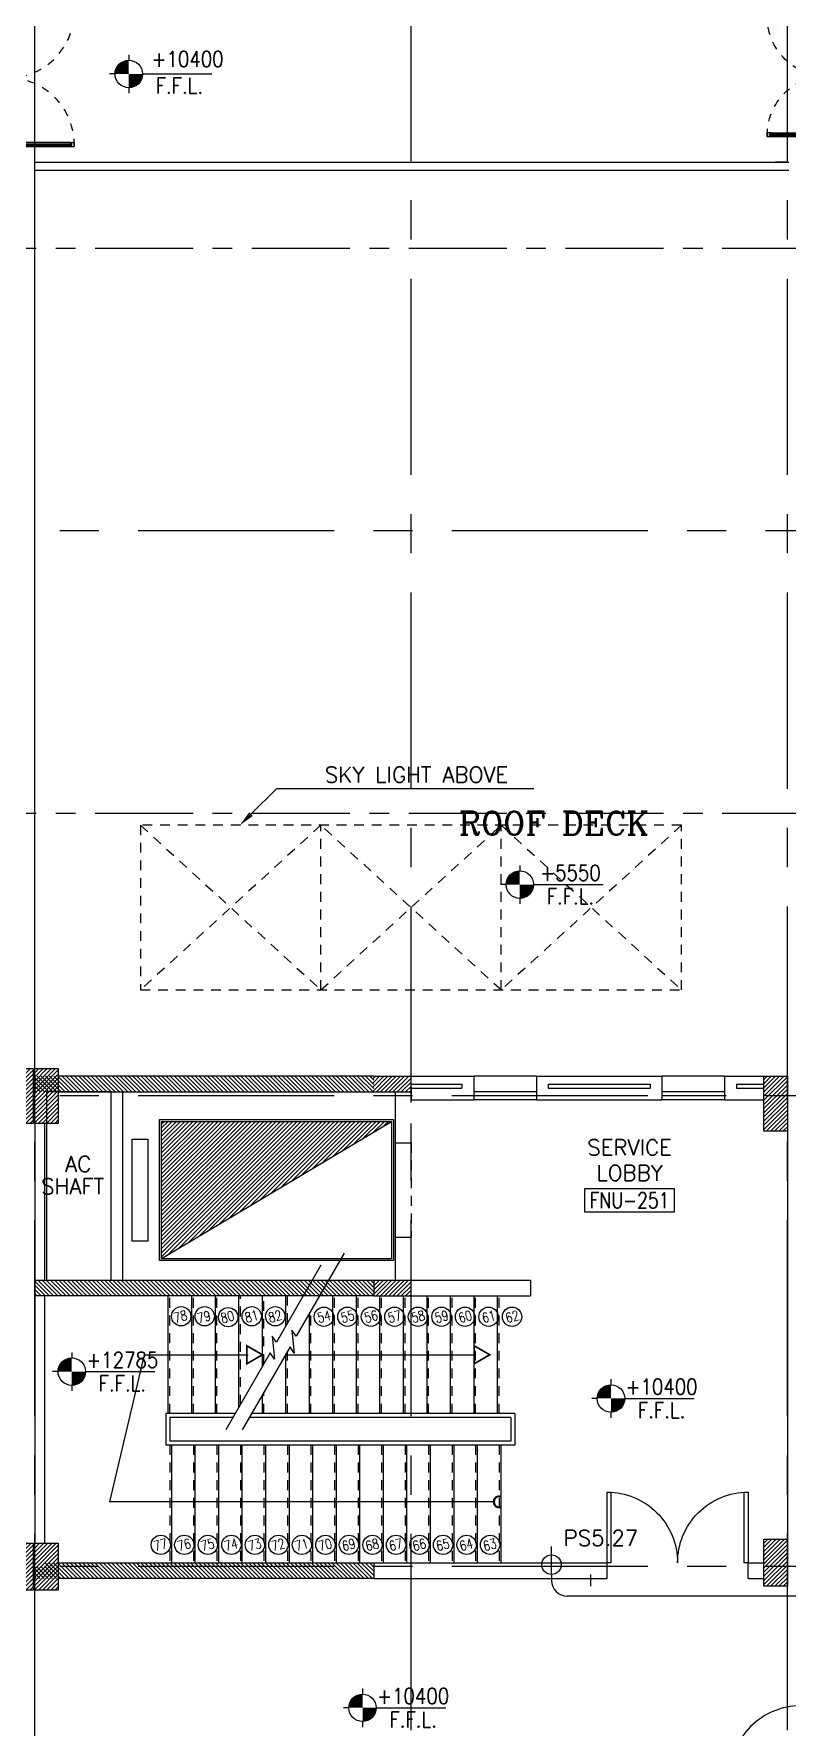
# Model space of a CAD drawing. Extents: x 0 to 93, y -1.5 to 78.
# Drawn here: x 40.44 to 50.06, y 34.56 to 56.16 of the extents above; entities that cross this region are included whole.
import ezdxf
from ezdxf.enums import TextEntityAlignment as Align

# ---------------------------------------------------------------- set-up
doc = ezdxf.new("R2010")
doc.units = 0
doc.header["$MEASUREMENT"] = 0
for name, pattern in [('CENTER', [2, 1.25, -0.25, 0.25, -0.25]), ('CENTERX2', [4, 2.5, -0.5, 0.5, -0.5]), ('HIDDEN', [0.375, 0.25, -0.125]), ('HIDDEN2', [0.1875, 0.125, -0.0625])]:
    doc.linetypes.add(name, pattern=pattern)
for name, color, linetype in [('AXES', 11, 'CENTERX2'), ('AXES1', 11, 'CENTER'), ('COL', 11, 'CONTINUOUS'), ('DOOR', 11, 'CONTINUOUS'), ('E-CLINE', 4, 'CONTINUOUS'), ('E-SOCKETS', 4, 'CONTINUOUS'), ('E-TEXT', 4, 'CONTINUOUS'), ('EJ', 11, 'CONTINUOUS'), ('HAT', 11, 'CONTINUOUS'), ('HIDDEN', 11, 'HIDDEN2'), ('INSUL', 11, 'CONTINUOUS'), ('LEV-PL', 11, 'CONTINUOUS'), ('LIFTS', 11, 'CONTINUOUS'), ('RM-BOX', 11, 'CONTINUOUS'), ('RM-IND', 11, 'CONTINUOUS'), ('RM-NAME', 11, 'CONTINUOUS'), ('RM-NO', 11, 'CONTINUOUS'), ('ROOF', 11, 'CONTINUOUS'), ('SHAFT', 11, 'CONTINUOUS'), ('STR', 11, 'CONTINUOUS'), ('STR-H', 11, 'HIDDEN2'), ('WALL', 11, 'CONTINUOUS'), ('WIN', 11, 'CONTINUOUS')]:
    doc.layers.add(name, color=color, linetype=linetype)
doc.styles.add('ROMANC', font='romanc', dxfattribs={"height": 0.1})
doc.styles.add('ROMANS', font='ROMANS.shx', dxfattribs={"width": 0.6})
doc.styles.add('S', font='ROMANS.SHX')
pattern_1 = [(45, (-276012.343847, -57293.362927), (-0.0265165042945, 0.0265165042945), [])]
pattern_2 = [(135, (147.851773, -3.19241), (0.026516504, 0.026516504), [])]

# ---------------------------------------------------------------- blocks, each defined once
blk = doc.blocks.new('A$C376C1807')
at = {"layer": 'DOOR'}
for p, q in [((0, 0.9), (0, 0.85)), ((0.9, 0.9), (0, 0.9)), ((0, 0.85), (0.899, 0.85))]:
    blk.add_line(p, q, dxfattribs=at)
blk.add_arc((0, 0.9), 0.9, 270, 0, dxfattribs=at)
blk = doc.blocks.new('C11')
at = {"layer": 'HAT'}
h = blk.add_hatch(dxfattribs=at)
h.set_pattern_fill('ANSI31', color=256, scale=300, style=0)
h.set_pattern_definition([(45, (-248556.182, -75061.005), (-26.5165043, 26.5165043), [])])
h.paths.add_polyline_path([(300, 700), (0, 700), (0, 350), (300, 350)])
h.paths.add_polyline_path([(300, 350), (0, 350), (0, 0), (300, 0)])
at = {"layer": 'COL'}
blk.add_lwpolyline([(300, 700), (300, 0), (0, 0), (0, 700)], close=True, dxfattribs=at)
blk = doc.blocks.new('LEV1')
at = {"layer": 'LEV-PL'}
for p, q in [((0, 245), (0, 175)), ((-175, 0), (-245, 0)), ((175, 0), (1061, 0)), ((0, -175), (0, -245))]:
    blk.add_line(p, q, dxfattribs=at)
at = {"layer": 'LEV-PL', "const_width": 175}
for points in [[(-88, 0, -0.414214), (0, 88, -1)], [(88, 0, -0.414214), (0, -88, -1)]]:
    blk.add_lwpolyline(points, format="xyb", dxfattribs=at)
at = {"layer": 'LEV-PL'}
blk.add_circle((0, 0), 175, dxfattribs=at)
at = {"layer": 'LEV-PL', "color": 4, "style": 'S', "width": 0.85}
for tag, p in [('+0000', (646, 50)), ('F.F.L.', (646, -250))]:
    blk.add_attdef(tag, text='', height=200, dxfattribs=at).set_placement(p, align=Align.CENTER)
blk = doc.blocks.new('A$C1DFA4FE8')
at = {"layer": 'DOOR', "color": 0, "linetype": 'ByBlock'}
for p, q in [((0, 1631), (0, 1581)), ((0, 1581), (0, 1631)), ((50, 1631), (0, 1631)), ((50, 1581), (0, 1581)), ((30, 1614), (30, 1598)), ((50, 1614), (30, 1614)), ((50, 1598), (30, 1598)), ((50, 1631), (50, 1614)), ((50, 1598), (50, 1581)), ((750, 1614), (750, 1631)), ((750, 1631), (800, 1631)), ((770, 1614), (750, 1614)), ((750, 1581), (750, 1598)), ((750, 1598), (770, 1598)), ((800, 1581), (750, 1581)), ((770, 1598), (770, 1614)), ((950, 1656), (800, 1656)), ((800, 1656), (800, 1631)), ((800, 1581), (800, 1631)), ((800, 1631), (850, 1631)), ((850, 1631), (850, 1606)), ((850, 1606), (950, 1606)), ((950, 1606), (950, 1656)), ((0, 81), (0, 131)), ((0, 131), (0, 81)), ((50, 131), (0, 131)), ((50, 81), (0, 81)), ((30, 98), (30, 114)), ((50, 114), (30, 114)), ((50, 98), (30, 98)), ((50, 114), (50, 131)), ((50, 81), (50, 98)), ((83, 131), (83, 138)), ((173, 138), (83, 138)), ((83, 81), (83, 74)), ((173, 74), (83, 74)), ((95, 138), (95, 147)), ((95, 147), (160, 147)), ((95, 138), (160, 138)), ((95, 74), (95, 65)), ((95, 74), (160, 74)), ((95, 65), (160, 65)), ((160, 138), (160, 147)), ((160, 74), (160, 65)), ((173, 131), (173, 138)), ((173, 81), (173, 74)), ((750, 131), (750, 114)), ((800, 131), (750, 131)), ((750, 114), (770, 114)), ((750, 98), (750, 81)), ((770, 98), (750, 98)), ((750, 81), (800, 81)), ((770, 114), (770, 98)), ((800, 131), (800, 81)), ((800, 56), (800, 81)), ((800, 81), (850, 81)), ((950, 56), (800, 56)), ((850, 106), (950, 106)), ((850, 81), (850, 106)), ((950, 106), (950, 56))]:
    blk.add_line(p, q, dxfattribs=at)
at = {"layer": 'DOOR', "linetype": 'ByBlock'}
for p, q in [((750, 1631), (50, 1631)), ((750, 1614), (50, 1614)), ((750, 1598), (50, 1598)), ((50, 1581), (750, 1581)), ((50, 131), (750, 131)), ((750, 114), (50, 114)), ((750, 98), (50, 98)), ((750, 81), (50, 81))]:
    blk.add_line(p, q, dxfattribs=at)
at = {"layer": 'DOOR', "color": 9, "linetype": 'ByBlock'}
for p, q in [((950, 1606), (837, 1656)), ((950, 1606), (850, 1619)), ((950, 1606), (910, 1656)), ((950, 106), (837, 56)), ((950, 106), (850, 93)), ((950, 106), (910, 56))]:
    blk.add_line(p, q, dxfattribs=at)
at = {"layer": 'DOOR', "color": 0, "linetype": 'ByBlock'}
for centre in [(128, 179), (128, 32)]:
    blk.add_circle(centre, 32.4, dxfattribs=at)
at = {"layer": 'DOOR', "linetype": 'HIDDEN', "ltscale": 0.5}
for centre, start, end in [((752, 1606), 178.0938, 273.7249), ((752, 106), 86.2751, 181.9062)]:
    blk.add_arc(centre, 752, start, end, dxfattribs=at)
at = {"layer": 'DOOR', "color": 9, "linetype": 'ByBlock'}
for centre, radius, start, end in [((950, 1606), 154, 161.1053, 166.2858), ((950, 1606), 134, 158.1598, 169.28), ((950, 1606), 114, 154.0838, 167.3774), ((950, 1606), 94.4, 148.0182, 180), ((950, 1606), 74.4, 137.7764, 180), ((950, 1606), 54.4, 113.2074, 180), ((950, 1606), 34.4, 90, 180), ((950, 1606), 14.4, 90, 180), ((950, 106), 154, 193.7142, 198.8947), ((950, 106), 134, 190.72, 201.8402), ((950, 106), 114, 192.6226, 205.9162), ((950, 106), 94.4, 180, 211.9818), ((950, 106), 74.4, 180, 222.2236), ((950, 106), 54.4, 180, 246.7926), ((950, 106), 34.4, 180, 270), ((950, 106), 14.4, 180, 270)]:
    blk.add_arc(centre, radius, start, end, dxfattribs=at)
blk = doc.blocks.new('A$C272A55A0')
at = {"layer": 'DOOR', "color": 0, "linetype": 'ByBlock'}
for p, q in [((0, 900), (0, 1050)), ((50, 1050), (0, 1050)), ((0, 900), (25, 900)), ((25, 950), (50, 950)), ((25, 900), (25, 950)), ((75, 900), (25, 900)), ((25, 850), (25, 900)), ((58, 870), (42, 870)), ((42, 870), (42, 850)), ((50, 950), (50, 1050)), ((58, 850), (58, 870)), ((75, 900), (75, 850)), ((1725, 900), (1775, 900)), ((1725, 900), (1725, 850)), ((1742, 870), (1758, 870)), ((1742, 850), (1742, 870)), ((1750, 950), (1750, 1050)), ((1750, 1050), (1800, 1050)), ((1775, 950), (1750, 950)), ((1758, 870), (1758, 850)), ((1775, 900), (1775, 950)), ((1800, 900), (1775, 900)), ((1775, 850), (1775, 900)), ((1800, 1050), (1800, 900)), ((42, 850), (25, 850)), ((75, 850), (58, 850)), ((1725, 850), (1742, 850)), ((1758, 850), (1775, 850)), ((25, 50), (42, 50)), ((25, 50), (25, 0)), ((25, 0), (75, 0)), ((75, 0), (25, 0)), ((42, 50), (42, 30)), ((42, 30), (58, 30)), ((58, 50), (75, 50)), ((58, 50), (58, 30)), ((75, 50), (75, 0)), ((1718, 160), (1709, 160)), ((1709, 95), (1709, 160)), ((1718, 95), (1709, 95)), ((1725, 173), (1718, 173)), ((1718, 173), (1718, 83)), ((1718, 95), (1718, 160)), ((1725, 83), (1718, 83)), ((1742, 50), (1725, 50)), ((1725, 50), (1725, 0)), ((1775, 0), (1725, 0)), ((1725, 0), (1775, 0)), ((1742, 50), (1742, 30)), ((1758, 30), (1742, 30)), ((1775, 50), (1758, 50)), ((1758, 50), (1758, 30)), ((1775, 173), (1782, 173)), ((1775, 83), (1782, 83)), ((1775, 50), (1775, 0)), ((1782, 173), (1782, 83)), ((1782, 160), (1791, 160)), ((1782, 95), (1782, 160)), ((1782, 95), (1791, 95)), ((1791, 95), (1791, 160))]:
    blk.add_line(p, q, dxfattribs=at)
at = {"layer": 'DOOR', "color": 9, "linetype": 'ByBlock'}
for p, q in [((50, 1050), (0, 1010)), ((50, 1050), (0, 937)), ((50, 1050), (37, 950)), ((1750, 1050), (1800, 1010)), ((1750, 1050), (1800, 937)), ((1750, 1050), (1763, 950))]:
    blk.add_line(p, q, dxfattribs=at)
at = {"layer": 'DOOR', "linetype": 'ByBlock'}
for p, q in [((25, 850), (25, 50)), ((42, 850), (42, 50)), ((58, 850), (58, 50)), ((75, 50), (75, 850)), ((1725, 50), (1725, 850)), ((1742, 850), (1742, 50)), ((1758, 850), (1758, 50)), ((1775, 850), (1775, 50))]:
    blk.add_line(p, q, dxfattribs=at)
at = {"layer": 'DOOR', "color": 0, "linetype": 'ByBlock'}
for centre in [(1676, 128), (1824, 128)]:
    blk.add_circle(centre, 32.4, dxfattribs=at)
at = {"layer": 'DOOR', "color": 9, "linetype": 'ByBlock'}
for centre, radius, start, end in [((50, 1050), 54.4, 203.2074, 270), ((50, 1050), 74.4, 227.7764, 270), ((50, 1050), 94.4, 238.0182, 270), ((50, 1050), 114, 244.0838, 257.3774), ((50, 1050), 134, 248.1598, 259.28), ((50, 1050), 154, 251.1053, 256.2858), ((50, 1050), 34.4, 180, 270), ((50, 1050), 14.4, 180, 270), ((1750, 1050), 14.4, 270, 0), ((1750, 1050), 34.4, 270, 0), ((1750, 1050), 54.4, 270, 336.7926), ((1750, 1050), 74.4, 270, 312.2236), ((1750, 1050), 94.4, 270, 301.9818), ((1750, 1050), 114, 282.6226, 295.9162), ((1750, 1050), 134, 280.72, 291.8402), ((1750, 1050), 154, 283.7142, 288.8947)]:
    blk.add_arc(centre, radius, start, end, dxfattribs=at)
at = {"layer": 'DOOR', "linetype": 'HIDDEN', "ltscale": 0.5}
for centre, start, end in [((50, 851), 268.3174, 3.2965), ((1750, 851), 176.7035, 271.6826)]:
    blk.add_arc(centre, 851, start, end, dxfattribs=at)
at = {"layer": 'WALL', "linetype": 'ByBlock'}
blk.add_line((1800, 900), (1800, 1050), dxfattribs=at)
blk = doc.blocks.new('C11D')
at = {"layer": 'COL', "linetype": 'ByBlock'}
for p in [(-320, 0), (0, 0)]:
    blk.add_blockref('C11', p, dxfattribs=at)
blk = doc.blocks.new('C5V')
at = {"layer": 'HAT'}
h = blk.add_hatch(dxfattribs=at)
h.set_pattern_fill('ANSI31', color=256, scale=300, style=0)
h.set_pattern_definition([(45, (-249196.182, -54711.005), (-26.5165043, 26.5165043), [])])
h.paths.add_polyline_path([(-20, 600), (-320, 600), (-320, 300), (-20, 300)])
h.paths.add_polyline_path([(-20, 300), (-320, 300), (-320, 0), (-20, 0)])
h = blk.add_hatch(dxfattribs=at)
h.set_pattern_fill('ANSI31', color=256, scale=300, style=0)
h.set_pattern_definition([(45, (-248876.182, -54711.005), (-26.5165043, 26.5165043), [])])
h.paths.add_polyline_path([(300, 600), (0, 600), (0, 300), (300, 300)])
h.paths.add_polyline_path([(300, 300), (0, 300), (0, 0), (300, 0)])
at = {"layer": 'COL'}
for points in [[(-20, 600), (-20, 0), (-320, 0), (-320, 600)], [(300, 600), (300, 0), (0, 0), (0, 600)]]:
    blk.add_lwpolyline(points, close=True, dxfattribs=at)
blk = doc.blocks.new('RM1')
at = {"layer": 'RM-BOX'}
blk.add_lwpolyline([(570, -200), (-570, -200), (-570, -500), (570, -500)], close=True, dxfattribs=at)
at = {"layer": 'RM-NAME', "style": 'ROMANS'}
for tag, p in [('ROOMNAME1', (0, 324)), ('ROOMNAME2', (0, 0))]:
    blk.add_attdef(tag, text='', height=200, dxfattribs=at).set_placement(p, align=Align.MIDDLE)
at = {"layer": 'RM-NO', "style": 'ROMANS', "width": 0.8}
blk.add_attdef('ROOMNO', text='', height=200, dxfattribs=at).set_placement((0, -350), align=Align.MIDDLE)
blk = doc.blocks.new('D180')
at = {"layer": 'DOOR'}
blk.add_lwpolyline([(850, 899), (850, 0), (900, 0), (900, 900, 0.414214), (0, 0, 0.414214), (-900, 900), (-900, 0), (-850, 0), (-850, 899)], format="xyb", dxfattribs=at)

msp = doc.modelspace()

# ---------------------------------------------------------------- hatches: boundary and pattern name
at = {"layer": 'HAT', "linetype": 'Continuous'}
h = msp.add_hatch(dxfattribs=at)
h.set_pattern_fill('ANSI31', color=0, scale=0.3, style=0)
h.set_pattern_definition(pattern_2)
h.paths.add_polyline_path([(44.0517, 42.87), (44.7767, 42.87), (44.7767, 42.67), (44.0517, 42.67)])
h.paths.add_polyline_path([(42.8517, 42.87), (44.0517, 42.87), (44.0517, 42.67), (42.8517, 42.67)])
h.paths.add_polyline_path([(41.6517, 42.87), (42.8517, 42.87), (42.8517, 42.67), (41.6517, 42.67)])
h.paths.add_polyline_path([(40.4517, 42.87), (41.6517, 42.87), (41.6517, 42.67), (40.4517, 42.67)])
at = {"layer": 'HAT'}
h = msp.add_hatch(dxfattribs=at)
h.set_pattern_fill('ANSI31', color=256, scale=0.3, style=0)
h.set_pattern_definition(pattern_1)
h.paths.add_polyline_path([(45.2517, 42.87), (44.7674, 42.87), (44.7674, 42.67), (45.2517, 42.67), (45.2517, 42.7307)])
h = msp.add_hatch(dxfattribs=at)
h.set_pattern_fill('ANSI31', color=256, scale=0.3, style=0)
h.set_pattern_definition(pattern_1)
h.paths.add_polyline_path([(42.8517, 42.295), (42.0705, 42.295), (42.0705, 41.42), (42.8517, 41.42)])
h.paths.add_polyline_path([(44.0517, 42.295), (42.8517, 42.295), (42.8517, 41.42), (43.5354, 41.42), (44.0517, 41.7281)])
h.paths.add_polyline_path([(42.8517, 41.42), (42.0705, 41.42), (42.0705, 40.5459), (42.8517, 41.012)])
h.paths.add_polyline_path([(43.5354, 41.42), (42.8517, 41.42), (42.8517, 41.012)])
h.paths.add_polyline_path([(45.0017, 42.295), (44.0517, 42.295), (44.0517, 41.7281)])
h.paths.add_polyline_path([(43.6904, 41.3114), (43.6904, 41.6286), (43.8704, 41.6286), (43.8704, 41.3114)], flags=9)
h = msp.add_hatch(dxfattribs=at)
h.set_pattern_fill('ANSI31', color=256, scale=0.3, style=0)
h.set_pattern_definition([(135, (340.817834, -113.099734), (0.0265165043, 0.0265165043), [])])
h.paths.add_polyline_path([(40.4517, 40.07), (40.4517, 40.27), (44.7767, 40.27), (44.7767, 40.07)])
h = msp.add_hatch(dxfattribs=at)
h.set_pattern_fill('ANSI31', color=256, scale=0.3, style=0)
h.set_pattern_definition(pattern_1)
h.paths.add_polyline_path([(45.2517, 40.27), (44.7783, 40.27), (44.7783, 40.22), (45.2517, 40.22)])
h.paths.add_polyline_path([(45.2517, 40.22), (44.7783, 40.22), (44.7783, 40.07), (45.2517, 40.07)])
h = msp.add_hatch(dxfattribs=at)
h.set_pattern_fill('ANSI31', color=256, scale=0.3, style=0)
h.set_pattern_definition([(45, (-250.78453, -18.391005), (-0.0265165043, 0.0265165043), [])])
h.paths.add_polyline_path([(50.0517, 36.97), (49.7517, 36.97), (49.7517, 36.62), (50.0517, 36.62)])
h.paths.add_polyline_path([(50.0517, 36.62), (49.7517, 36.62), (49.7517, 36.37), (50.0517, 36.37)])
at = {"layer": 'HAT', "linetype": 'Continuous'}
h = msp.add_hatch(dxfattribs=at)
h.set_pattern_fill('ANSI31', color=0, scale=0.3, style=0)
h.set_pattern_definition(pattern_2)
h.paths.add_polyline_path([(44.0517, 36.62), (44.7767, 36.62), (44.7767, 36.47), (44.0517, 36.47)])
h.paths.add_polyline_path([(44.0517, 36.67), (44.7767, 36.67), (44.7767, 36.62), (44.0517, 36.62)])
h.paths.add_polyline_path([(42.8517, 36.62), (44.0517, 36.62), (44.0517, 36.47), (42.8517, 36.47)])
h.paths.add_polyline_path([(42.8517, 36.67), (44.0517, 36.67), (44.0517, 36.62), (42.8517, 36.62)])
h.paths.add_polyline_path([(41.6517, 36.62), (42.8517, 36.62), (42.8517, 36.47), (41.6517, 36.47)])
h.paths.add_polyline_path([(41.6517, 36.67), (42.8517, 36.67), (42.8517, 36.62), (41.6517, 36.62)])
h.paths.add_polyline_path([(40.4517, 36.62), (41.6517, 36.62), (41.6517, 36.47), (40.4517, 36.47)])
h.paths.add_polyline_path([(40.5759, 36.67), (41.6517, 36.67), (41.6517, 36.62), (40.5759, 36.62)])

# ---------------------------------------------------------------- linework, layer by layer
at = {"layer": 'AXES'}
for p, q in [((45.2517, -1.4643), (45.2517, 77.3484)), ((40.4517, -1.4643), (40.4517, 76.9984)), ((50.0517, -1.4643), (50.0517, 76.9984)), ((92.2717, 49.82), (24.2317, 49.82)), ((92.2717, 42.62), (24.2317, 42.62)), ((92.2717, 36.62), (24.2317, 36.62))]:
    msp.add_line(p, q, dxfattribs=at)
at = {"layer": 'AXES1'}
for p, q in [((82.4717, 53.42), (24.2317, 53.42)), ((82.4717, 46.22), (24.2317, 46.22))]:
    msp.add_line(p, q, dxfattribs=at)
at = {"layer": 'COL'}
for p, q in [((40.4517, 42.87), (40.4517, 42.67)), ((44.7767, 42.87), (40.7517, 42.87)), ((40.7517, 42.67), (45.2517, 42.67))]:
    msp.add_line(p, q, dxfattribs=at)
for points in [[(44.7767, 40.07), (40.4517, 40.07), (40.4517, 40.27), (44.7767, 40.27)], [(50.0517, 36.97), (50.0517, 36.37), (49.7517, 36.37), (49.7517, 36.97)]]:
    msp.add_lwpolyline(points, close=True, dxfattribs=at)
for points in [[(40.5759, 36.67), (40.5844, 36.67)], [(40.7517, 36.67), (44.7767, 36.67), (44.7767, 36.47), (40.7517, 36.47)]]:
    msp.add_lwpolyline(points, dxfattribs=at)
at = {"layer": 'E-CLINE', "color": 4}
msp.add_line((47.0436, 36.52), (47.0436, 36.445), dxfattribs=at)
at = {"layer": 'E-CLINE', "color": 4, "linetype": 'Continuous'}
msp.add_line((55.9007, 36.245), (47.2436, 36.245), dxfattribs=at)
msp.add_arc((47.2436, 36.445), 0.2, 180, 270, dxfattribs=at)
at = {"layer": 'E-SOCKETS'}
msp.add_line((47.0436, 36.52), (47.0436, 36.8783), dxfattribs=at)
msp.add_circle((47.0436, 36.645), 0.125, dxfattribs=at)
at = {"layer": 'EJ'}
for p, q in [((40.4517, 54.52), (40.4517, 56.67)), ((40.4517, 42.27), (40.4517, 36.92)), ((40.4517, 33.27), (40.4517, 36.37))]:
    msp.add_line(p, q, dxfattribs=at)
at = {"layer": 'HIDDEN'}
for p, q in [((41.8017, 46.07), (44.1017, 43.97)), ((44.1017, 46.07), (41.8017, 43.97)), ((41.8017, 46.07), (41.8017, 43.97)), ((48.7017, 46.07), (41.8017, 46.07)), ((44.1017, 43.97), (44.1017, 46.07)), ((44.1017, 43.97), (44.1017, 46.07)), ((44.1017, 43.97), (46.4017, 46.07)), ((46.4017, 43.97), (44.1017, 46.07)), ((46.4017, 43.97), (46.4017, 46.07)), ((46.4017, 43.97), (46.4017, 46.07)), ((46.4017, 46.07), (48.7017, 43.97)), ((48.7017, 46.07), (46.4017, 43.97)), ((48.7017, 43.97), (48.7017, 46.07)), ((41.8017, 43.97), (48.7017, 43.97)), ((45.2517, 42.02), (45.2517, 40.82))]:
    msp.add_line(p, q, dxfattribs=at)
at = {"layer": 'INSUL'}
for p, q in [((45.2517, 42.77), (45.9017, 42.77)), ((45.9017, 42.77), (45.9017, 42.72)), ((47.0017, 42.77), (47.0017, 42.72)), ((47.0017, 42.77), (48.3017, 42.77)), ((48.3017, 42.77), (48.3017, 42.72)), ((49.4017, 42.77), (49.7517, 42.77)), ((49.4017, 42.77), (49.4017, 42.72)), ((45.2517, 42.72), (45.9017, 42.72)), ((47.0017, 42.72), (48.3017, 42.72)), ((49.4017, 42.72), (49.7517, 42.72))]:
    msp.add_line(p, q, dxfattribs=at)
at = {"layer": 'LIFTS'}
for p, q in [((42.0455, 42.32), (45.0267, 42.32)), ((42.0455, 40.52), (42.0455, 42.32)), ((42.0705, 40.5459), (45.0017, 42.295)), ((42.0705, 42.295), (45.0017, 42.295)), ((42.0705, 40.545), (42.0705, 42.295)), ((45.0017, 42.295), (45.0017, 40.545)), ((45.0267, 42.32), (45.0267, 40.52)), ((45.0517, 40.82), (45.0517, 42.02)), ((45.0267, 40.52), (42.0455, 40.52)), ((45.0017, 40.545), (42.0705, 40.545))]:
    msp.add_line(p, q, dxfattribs=at)
msp.add_lwpolyline([(41.8955, 40.77), (41.6955, 40.77), (41.6955, 42.07), (41.8955, 42.07)], close=True, dxfattribs=at)
at = {"layer": 'RM-IND'}
for p, q in [((43.2107, 46.2111), (43.5392, 46.5379)), ((43.5392, 46.5379), (44.0521, 46.5379)), ((44.0521, 46.5379), (46.8188, 46.5379))]:
    msp.add_line(p, q, dxfattribs=at)
msp.add_solid([(43.2342, 46.1874), (43.1872, 46.2347), (43.0689, 46.07)], dxfattribs=at)
at = {"layer": 'ROOF'}
for p, q in [((40.4517, 54.52), (50.0717, 54.52)), ((40.4517, 42.97), (40.4517, 54.52)), ((40.4517, 54.42), (50.0717, 54.42)), ((50.0517, 54.52), (49.9017, 54.52))]:
    msp.add_line(p, q, dxfattribs=at)
at = {"layer": 'SHAFT'}
msp.add_lwpolyline([(41.4267, 42.67), (40.6017, 42.67), (40.6017, 40.27), (41.4267, 40.27)], close=True, dxfattribs=at)
at = {"layer": 'STR'}
for p, q in [((40.4517, 54.42), (40.4517, 54.52)), ((44.3985, 40.6165), (43.7872, 39.5577)), ((44.1025, 40.4625), (43.5357, 39.4807)), ((42.1559, 38.57), (42.1559, 40.07)), ((42.4559, 38.57), (42.4559, 40.07)), ((42.7559, 38.57), (42.7559, 40.07)), ((43.0559, 38.6497), (43.0559, 40.07)), ((43.3559, 39.1693), (43.3559, 40.07)), ((43.6559, 39.6889), (43.6559, 40.07)), ((44.2559, 38.57), (44.2559, 40.07)), ((44.5559, 38.57), (44.5559, 40.07)), ((44.8559, 38.57), (44.8559, 40.07)), ((45.1559, 38.57), (45.1559, 40.07)), ((45.4559, 38.57), (45.4559, 40.07)), ((45.7559, 38.57), (45.7559, 40.07)), ((46.0559, 38.57), (46.0559, 40.07)), ((46.3559, 38.57), (46.3559, 40.07)), ((43.9559, 38.57), (43.9559, 39.8499)), ((41.8496, 39.32), (41.4059, 37.445)), ((41.8496, 39.32), (43.1759, 39.32)), ((43.4568, 39.3441), (42.89, 38.3623)), ((43.7083, 39.4211), (43.0971, 38.3623)), ((43.6559, 38.57), (43.6559, 39.3303)), ((43.6559, 39.32), (46.0559, 39.32)), ((43.3559, 38.57), (43.3559, 38.8107)), ((42.1259, 38.57), (42.1259, 38.17)), ((43.0099, 38.57), (42.1259, 38.57)), ((42.1759, 38.52), (42.1759, 38.22)), ((42.981, 38.52), (42.1759, 38.52)), ((46.5259, 38.52), (43.1881, 38.52)), ((46.5759, 38.57), (43.217, 38.57)), ((46.5259, 38.52), (46.5259, 38.22)), ((46.5759, 38.57), (46.5759, 38.17)), ((46.5759, 38.17), (42.1259, 38.17)), ((46.5259, 38.22), (42.1759, 38.22)), ((42.1959, 38.17), (42.1959, 36.67)), ((42.4959, 38.17), (42.4959, 36.67)), ((42.7959, 38.17), (42.7959, 36.67)), ((43.0959, 38.17), (43.0959, 36.67)), ((43.3959, 38.17), (43.3959, 36.67)), ((43.6959, 38.17), (43.6959, 36.67)), ((43.9959, 38.17), (43.9959, 36.67)), ((44.2959, 38.17), (44.2959, 36.67)), ((44.5959, 38.17), (44.5959, 36.67)), ((44.8959, 38.17), (44.8959, 36.67)), ((45.1959, 38.17), (45.1959, 36.67)), ((45.4959, 38.17), (45.4959, 36.67)), ((45.7959, 38.17), (45.7959, 36.67)), ((46.0959, 38.17), (46.0959, 36.67)), ((46.3959, 38.17), (46.3959, 36.67)), ((46.3009, 37.445), (41.4059, 37.445))]:
    msp.add_line(p, q, dxfattribs=at)
at = {"layer": 'STR', "linetype": 'HIDDEN2'}
msp.add_line((43.6759, 39.7236), (43.6759, 40.07), dxfattribs=at)
at = {"layer": 'STR'}
for points in [[(43.5357, 39.4807), (43.481, 39.5582), (43.5102, 39.2638), (43.4568, 39.3441)], [(43.7872, 39.5577), (43.7325, 39.6352), (43.7617, 39.3408), (43.7083, 39.4211)]]:
    msp.add_lwpolyline(points, dxfattribs=at)
at = {"layer": 'STR', "const_width": 0.0215}
for points in [[(43.1559, 39.2045), (43.1559, 39.4355), (43.3559, 39.32)], [(46.0559, 39.2045), (46.0559, 39.4355), (46.2559, 39.32)]]:
    msp.add_lwpolyline(points, close=True, dxfattribs=at)
at = {"layer": 'STR', "color": 11}
for centre in [(42.3203, 39.8106), (42.6203, 39.8106), (42.9203, 39.7996), (43.2203, 39.8111), (43.5203, 39.8111), (44.1403, 39.8048), (44.4403, 39.8048), (44.7403, 39.8048), (45.0403, 39.8048), (45.3403, 39.8048), (45.6403, 39.8048), (45.9403, 39.8048), (46.2403, 39.8048), (46.5403, 39.8048), (42.0603, 36.8975), (42.3603, 36.8975), (42.6603, 36.8975), (42.9603, 36.8975), (43.2603, 36.8975), (43.5603, 36.8975), (43.8603, 36.8975), (44.1603, 36.8975), (44.4603, 36.8975), (44.7603, 36.8975), (45.0603, 36.8975), (45.3603, 36.8975), (45.6603, 36.8975), (45.9603, 36.8975), (46.2603, 36.8975)]:
    msp.add_circle(centre, 0.1232, dxfattribs=at)
at = {"layer": 'STR'}
for radius, start, end in [(0.075, 66.42182, 293.57818), (0.065, 62.51357, 297.48643)]:
    msp.add_arc((46.3759, 37.445), radius, start, end, dxfattribs=at)
at = {"layer": 'STR-H'}
for p, q in [((42.1759, 38.57), (42.1759, 40.07)), ((42.4759, 38.57), (42.4759, 40.07)), ((42.7759, 38.57), (42.7759, 40.07)), ((43.0759, 38.6843), (43.0759, 40.07)), ((43.3759, 39.204), (43.3759, 40.07)), ((44.2759, 38.57), (44.2759, 40.07)), ((44.5759, 38.57), (44.5759, 40.07)), ((44.8759, 38.57), (44.8759, 40.07)), ((45.1759, 38.57), (45.1759, 40.07)), ((45.4759, 38.57), (45.4759, 40.07)), ((45.7759, 38.57), (45.7759, 40.07)), ((46.0759, 38.57), (46.0759, 40.07)), ((46.3759, 38.57), (46.3759, 40.07)), ((43.9759, 38.57), (43.9759, 39.8846)), ((43.6759, 38.57), (43.6759, 39.3649)), ((43.3759, 38.57), (43.3759, 38.8453)), ((42.1759, 38.17), (42.1759, 36.67)), ((42.4759, 38.17), (42.4759, 36.67)), ((42.7759, 38.17), (42.7759, 36.67)), ((43.0759, 38.17), (43.0759, 36.67)), ((43.3759, 38.17), (43.3759, 36.67)), ((43.6759, 38.17), (43.6759, 36.67)), ((43.9759, 38.17), (43.9759, 36.67)), ((44.2759, 38.17), (44.2759, 36.67)), ((44.5759, 38.17), (44.5759, 36.67)), ((44.8759, 38.17), (44.8759, 36.67)), ((45.1759, 38.17), (45.1759, 36.67)), ((45.4759, 38.17), (45.4759, 36.67)), ((45.7759, 38.17), (45.7759, 36.67)), ((46.0759, 38.17), (46.0759, 36.67)), ((46.3759, 38.17), (46.3759, 36.67))]:
    msp.add_line(p, q, dxfattribs=at)
at = {"layer": 'WALL'}
for p, q in [((44.7767, 42.87), (46.0517, 42.87)), ((46.0517, 42.87), (46.0517, 42.57)), ((46.8517, 42.87), (46.8517, 42.57)), ((46.8517, 42.87), (48.4517, 42.87)), ((48.4517, 42.87), (48.4517, 42.57)), ((49.2517, 42.87), (49.7517, 42.87)), ((49.2517, 42.87), (49.2517, 42.57)), ((49.3573, 42.87), (49.4073, 42.87)), ((49.726, 42.87), (49.776, 42.87)), ((41.5767, 40.27), (41.5767, 42.67)), ((41.5767, 40.42), (41.5767, 42.67)), ((45.0517, 42.02), (45.0517, 42.67)), ((45.2517, 42.57), (46.0517, 42.57)), ((46.8517, 42.57), (48.4517, 42.57)), ((49.2517, 42.57), (49.7517, 42.57)), ((50.0517, 42.67), (50.0517, 36.57)), ((40.5759, 42.27), (40.5759, 40.27)), ((45.2517, 42.02), (45.2517, 42.27)), ((45.0517, 42.02), (45.2517, 42.02)), ((45.0517, 40.82), (45.2517, 40.82)), ((45.0517, 40.27), (45.0517, 40.82)), ((45.2517, 40.22), (45.2517, 40.82)), ((44.7767, 40.27), (46.7759, 40.27)), ((46.7759, 40.27), (46.7759, 40.07)), ((40.5759, 40.07), (40.5759, 36.92)), ((44.7767, 40.07), (46.7759, 40.07)), ((44.7767, 36.67), (47.7517, 36.67)), ((47.542, 36.52), (47.542, 36.37)), ((47.7517, 36.47), (47.7517, 36.67)), ((49.5517, 36.47), (49.5517, 36.67)), ((49.5517, 36.67), (49.7517, 36.67)), ((44.7767, 36.47), (47.7517, 36.47)), ((49.5517, 36.47), (49.7517, 36.47))]:
    msp.add_line(p, q, dxfattribs=at)
at = {"layer": 'WALL', "linetype": 'ByBlock', "ltscale": 0.3}
msp.add_line((45.2517, 42.7307), (45.2517, 42.57), dxfattribs=at)
at = {"layer": 'WIN'}
for p, q in [((46.8517, 42.87), (46.0517, 42.87)), ((49.2517, 42.87), (48.4517, 42.87)), ((46.8517, 42.67), (46.0517, 42.67)), ((46.8517, 42.62), (46.0517, 42.62)), ((46.8517, 42.57), (46.0517, 42.57)), ((49.2517, 42.67), (48.4517, 42.67)), ((49.2517, 42.62), (48.4517, 42.62)), ((49.2517, 42.57), (48.4517, 42.57))]:
    msp.add_line(p, q, dxfattribs=at)

# ---------------------------------------------------------------- block references
at = {"layer": 'COL', "xscale": 0.001, "yscale": 0.001, "zscale": 0.001}
for name, p in [('C11D', (40.4517, 42.27)), ('C5V', (40.4517, 36.32))]:
    msp.add_blockref(name, p, dxfattribs=at)
at = {"layer": 'COL', "linetype": 'ByBlock', "xscale": 0.001, "yscale": 0.001, "zscale": 0.001}
msp.add_blockref('C11', (49.7517, 42.17), dxfattribs=at)
at = {"layer": 'DOOR', "color": 0, "linetype": 'ByBlock', "yscale": 0.001, "zscale": 0.001}
for name, p, xscale, rotation in [('A$C272A55A0', (40.957, 54.695), 0.001, 90), ('A$C1DFA4FE8', (49.796, 56.4759), -0.001, 180)]:
    msp.add_blockref(name, p, dxfattribs=dict(at, xscale=xscale, rotation=rotation))
at = {"layer": 'DOOR', "linetype": 'Continuous', "rotation": 180}
msp.add_blockref('A$C376C1807', (50.2196, 34.845), dxfattribs=at)
at = {"layer": 'LEV-PL'}
ref = msp.add_blockref('LEV1', (41.6517, 55.645), dxfattribs=dict(at, xscale=0.001, yscale=0.001, zscale=0.001))
ref.add_attrib('F.F.L.', 'F.F.L.', dxfattribs={"color": 4, "height": 0.2, "style": 'S', "width": 0.85}).set_placement((42.2978, 55.395), align=Align.CENTER)
ref.add_attrib('+0000', '+10400', dxfattribs={"color": 4, "height": 0.2, "style": 'S', "width": 0.85}).set_placement((42.4024, 55.7353), align=Align.CENTER)
at = {"layer": 'LEV-PL', "xscale": 0.001, "yscale": 0.001, "zscale": 0.001}
for p, values in [((46.6395, 45.3127), {'F.F.L.': 'F.F.L.', '+0000': '+5550'}), ((40.9241, 39.1049), {'F.F.L.': 'F.F.L.', '+0000': '+12785'}), ((47.802, 38.763), {'F.F.L.': 'F.F.L.', '+0000': '+10400'}), ((44.6335, 34.82), {'F.F.L.': 'F.F.L.', '+0000': '+10400'})]:
    msp.add_blockref('LEV1', p, dxfattribs=at).add_auto_attribs(values)
at = {"layer": 'RM-NO'}
ref = msp.add_blockref('RM1', (48.0398, 41.6384), dxfattribs=dict(at, xscale=-0.001, yscale=0.001, zscale=0.001))
ref.add_attrib('ROOMNO', 'FNU-251', dxfattribs={"height": 0.2, "style": 'ROMANS', "width": 0.8}).set_placement((48.0398, 41.2884), align=Align.MIDDLE)
ref.add_attrib('ROOMNAME2', 'LOBBY', dxfattribs={"layer": 'RM-NAME', "height": 0.2, "style": 'ROMANS'}).set_placement((48.0398, 41.6384), align=Align.MIDDLE)
ref.add_attrib('ROOMNAME1', 'SERVICE', dxfattribs={"layer": 'RM-NAME', "height": 0.2, "style": 'ROMANS'}).set_placement((48.0398, 41.9623), align=Align.MIDDLE)
at = {"layer": 'WALL', "xscale": -0.001, "yscale": 0.001, "zscale": 0.001}
msp.add_blockref('D180', (48.6517, 36.67), dxfattribs=at)

# ---------------------------------------------------------------- texts
at = {"layer": 'E-TEXT', "color": 4, "style": 'ROMANS'}
msp.add_text(' PS5.27', height=0.2, dxfattribs=at).set_placement((47.061, 36.8854))
at = {"layer": 'RM-NAME', "style": 'ROMANS'}
msp.add_text('SKY LIGHT ABOVE', height=0.2, dxfattribs=at).set_placement((44.1521, 46.7129), align=Align.MIDDLE_LEFT)
for s, p in [('AC', (41.008, 41.7512)), ('SHAFT', (40.9372, 41.4678))]:
    msp.add_text(s, height=0.2, dxfattribs=at).set_placement(p, align=Align.MIDDLE)
at = {"layer": 'RM-NO', "style": 'ROMANC'}
msp.add_text('ROOF DECK', height=0.3, dxfattribs=at).set_placement((47.0698, 46.0964), align=Align.MIDDLE)
at = {"layer": 'STR', "color": 9, "style": 'ROMANS', "width": 0.8}
for s, p in [('78', (42.3103, 39.808)), ('79', (42.6103, 39.8025)), ('80', (42.9103, 39.8025)), ('81', (43.2176, 39.8098)), ('82', (43.5176, 39.8098)), ('54', (44.1425, 39.8071)), ('55', (44.4425, 39.8071)), ('56', (44.7425, 39.8071)), ('57', (45.0425, 39.8071)), ('58', (45.3425, 39.8071)), ('59', (45.6425, 39.8071)), ('60', (45.9425, 39.8071)), ('61', (46.2425, 39.8071)), ('62', (46.5425, 39.8071)), ('77', (42.057, 36.8986)), ('76', (42.357, 36.8986)), ('75', (42.657, 36.8986)), ('74', (42.957, 36.8986)), ('73', (43.257, 36.8986)), ('72', (43.557, 36.8986)), ('71', (43.857, 36.8986)), ('70', (44.157, 36.8986)), ('69', (44.457, 36.8986)), ('68', (44.757, 36.8986)), ('67', (45.057, 36.8986)), ('66', (45.357, 36.8986)), ('65', (45.657, 36.8986)), ('64', (45.957, 36.8986)), ('63', (46.257, 36.8986))]:
    msp.add_text(s, height=0.125, rotation=15, dxfattribs=at).set_placement(p, align=Align.MIDDLE)

doc.saveas('drawing.dxf')
